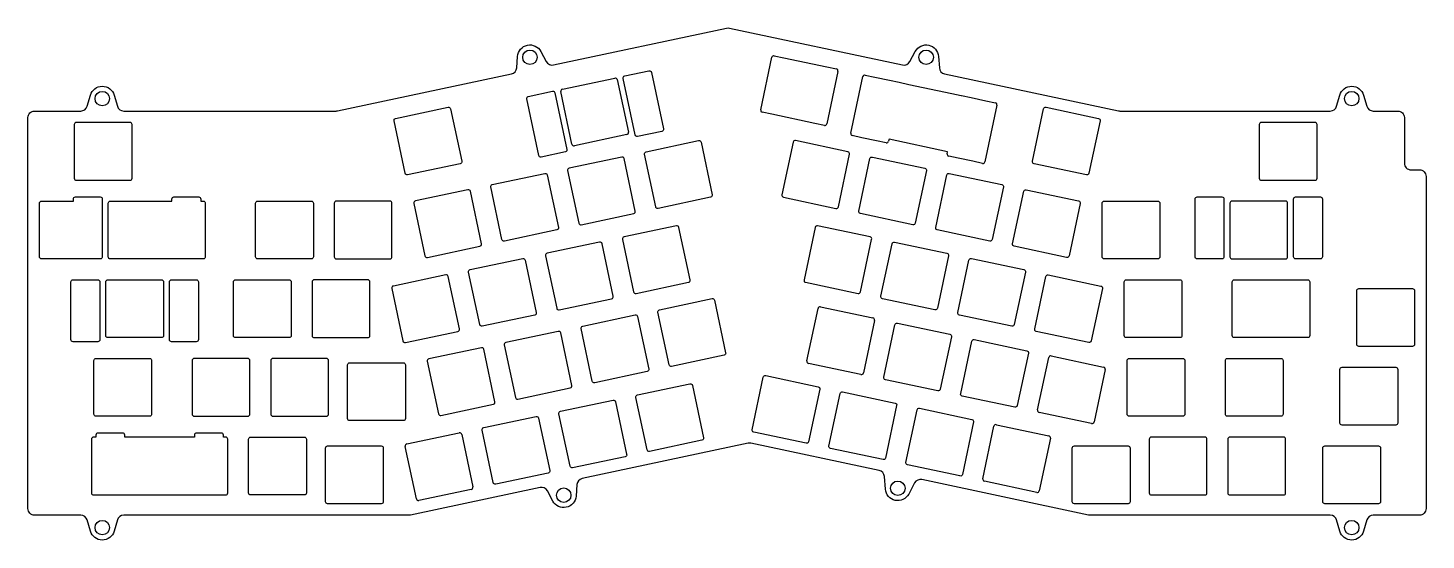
# Model space of a CAD drawing. Header units: millimetres. Extents: x -339 to 0, y -104 to 20.
import ezdxf

# ---------------------------------------------------------------- set-up
doc = ezdxf.new("R2010")
doc.units = ezdxf.units.MM
doc.layers.get('0').update_dxf_attribs({"linetype": 'CONTINUOUS'})

msp = doc.modelspace()

# ---------------------------------------------------------------- linework, layer by layer
for p, q in [((-161.23, 0.28), (-158.53, 13)), ((-157.93, 13.38), (-155.6, 12.89)), ((-155.6, 12.89), (-145.22, 10.68)), ((-145.22, 10.68), (-142.89, 10.19)), ((-209.29, 5.28), (-196.57, 7.98)), ((-195.98, 7.6), (-193.28, -5.12)), ((-142.5, 9.59), (-145.21, -3.12)), ((-139.41, -5.38), (-136.5, 8.32)), ((-135.91, 8.7), (-133.58, 8.21)), ((-133.58, 8.21), (-130.04, 7.46)), ((-130.04, 7.46), (-127.71, 6.96)), ((-127.65, 6.95), (-125.32, 6.45)), ((-206.97, -8.03), (-209.67, 4.69)), ((-125.32, 6.45), (-114.94, 4.25)), ((-114.94, 4.25), (-112.61, 3.75)), ((-112.55, 3.74), (-110.22, 3.24)), ((-110.22, 3.24), (-106.68, 2.49)), ((-103.97, 1.4), (-106.88, -12.29)), ((-106.68, 2.49), (-104.36, 2)), ((-158.52, -0.8), (-160.84, -0.31)), ((-148.13, -3.01), (-158.52, -0.8)), ((-145.8, -3.51), (-148.13, -3.01)), ((-193.66, -5.71), (-206.38, -8.41)), ((-136.7, -6.46), (-139.03, -5.97)), ((-133.16, -7.22), (-136.7, -6.46)), ((-130.83, -7.71), (-133.16, -7.22)), ((-130.13, -6.84), (-130.24, -7.33)), ((-128.24, -7.24), (-130.13, -6.84)), ((-117.85, -9.45), (-128.24, -7.24)), ((-115.95, -9.85), (-117.85, -9.45)), ((-116.06, -10.34), (-115.95, -9.85)), ((-113.34, -11.43), (-115.67, -10.93)), ((-109.8, -12.18), (-113.34, -11.43)), ((-107.47, -12.68), (-109.8, -12.18)), ((-146.74, -47.42), (-134.03, -50.12)), ((-150.04, -60.52), (-147.33, -47.81)), ((-133.64, -50.72), (-136.34, -63.43)), ((-94.14, -72.4), (-91.43, -59.69)), ((-90.84, -59.3), (-78.12, -62.01)), ((-136.94, -63.82), (-149.65, -61.12)), ((-77.74, -62.6), (-80.44, -75.31)), ((-81.03, -75.7), (-93.75, -73)), ((-107.41, -89.06), (-104.71, -76.34)), ((-104.12, -75.96), (-91.4, -78.66)), ((-244.67, -93.95), (-247.37, -81.23)), ((-246.99, -80.64), (-234.27, -77.94)), ((-233.68, -78.32), (-230.98, -91.04)), ((-91.02, -79.25), (-93.72, -91.97)), ((-94.31, -92.35), (-107.03, -89.65)), ((-231.36, -91.63), (-244.08, -94.33))]:
    msp.add_line(p, q)
for points in [[(-15.13, -101.74, -0.75), (-20.89, -101.74), (-21.67, -99.04, 0.333333), (-23.21, -97.89), (-81.44, -97.89, -0.052408), (-81.78, -97.86), (-122.18, -89.27, 0.333333), (-123.92, -90.08), (-125.37, -92.78, -0.75), (-131, -91.58), (-131.23, -88.52, 0.333333), (-132.5, -87.07), (-163.59, -80.46, 0.105104), (-164.26, -80.46), (-204.5, -89.02, 0.333333), (-205.76, -90.46), (-205.97, -93.26, -0.75), (-211.6, -94.46), (-212.93, -91.99, 0.333333), (-214.67, -91.18), (-246.08, -97.86, -0.052408), (-246.41, -97.89), (-315.58, -97.89, 0.333333), (-317.12, -99.04), (-317.9, -101.74, -0.75), (-323.66, -101.74), (-324.45, -99.04, 0.333333), (-325.99, -97.89), (-337.19, -97.89, -0.414214), (-338.79, -96.29), (-338.79, -1.6, -0.414214), (-337.19, 0), (-325.99, 0, 0.333333), (-324.45, 1.15), (-323.66, 3.84, -0.75), (-317.9, 3.84), (-317.12, 1.15, 0.333333), (-315.58, 0), (-264.07, 0, 0.052408), (-263.74, 0.03), (-221.61, 8.99, 0.333333), (-220.35, 10.44), (-220.14, 13.23, -0.75), (-214.51, 14.43), (-213.18, 11.96, 0.333333), (-211.44, 11.15), (-169.48, 20.07, -0.105104), (-168.81, 20.07), (-126.85, 11.15, 0.333333), (-125.11, 11.96), (-123.78, 14.43, -0.75), (-118.15, 13.23), (-117.94, 10.44, 0.333333), (-116.68, 8.99), (-74.55, 0.03, 0.052408), (-74.22, 0), (-23.21, 0, 0.333333), (-21.67, 1.15), (-20.89, 3.84, -0.75), (-15.13, 3.84), (-14.34, 1.15, 0.333333), (-12.8, 0), (-6.85, 0, -0.414214), (-5.25, -1.6), (-5.25, -12.64, 0.414214), (-3.65, -14.24), (-1.6, -14.24, -0.414214), (0, -15.84), (0, -96.29, -0.414214), (-1.6, -97.89), (-12.8, -97.89, 0.333333), (-14.34, -99.04)], [(-191.07, -6.18, -0.414213), (-191.66, -5.8), (-194.57, 7.9, -0.414213), (-194.19, 8.49), (-188.32, 9.74, -0.414214), (-187.73, 9.35), (-184.82, -4.34, -0.414213), (-185.2, -4.93)], [(-214.42, -11.15, -0.414214), (-215.02, -10.76), (-217.93, 2.93, -0.414214), (-217.54, 3.53), (-211.67, 4.77, -0.414213), (-211.08, 4.39), (-208.17, -9.31, -0.414213), (-208.55, -9.9)], [(-236.98, 0.92, -0.414214), (-236.39, 0.54), (-233.69, -12.18, -0.414214), (-234.07, -12.77), (-246.79, -15.47, -0.414213), (-247.38, -15.09), (-250.08, -2.37, -0.414214), (-249.7, -1.78)], [(-81.68, -15.09, -0.414213), (-82.27, -15.47), (-94.99, -12.77, -0.414214), (-95.37, -12.18), (-92.67, 0.54, -0.414214), (-92.08, 0.92), (-79.36, -1.78, -0.414213), (-78.98, -2.37)], [(-327.57, -3.28), (-327.57, -16.28, 0.414214), (-327.07, -16.78), (-314.07, -16.78, 0.414214), (-313.57, -16.28), (-313.57, -3.28, 0.414214), (-314.07, -2.78), (-327.07, -2.78, 0.414214)], [(-40.4, -3.28), (-40.4, -16.28, 0.414214), (-39.9, -16.78), (-26.9, -16.78, 0.414214), (-26.4, -16.28), (-26.4, -3.28, 0.414214), (-26.9, -2.78), (-39.9, -2.78, 0.414214)], [(-186.08, -23.58, -0.414214), (-186.68, -23.19), (-189.38, -10.48, -0.414214), (-188.99, -9.89), (-176.28, -7.18, -0.414214), (-175.69, -7.57), (-172.98, -20.28, -0.414214), (-173.37, -20.88)], [(-142.4, -23.19), (-139.69, -10.48, 0.414214), (-140.08, -9.89), (-152.79, -7.18, 0.414214), (-153.39, -7.57), (-156.09, -20.28, 0.414214), (-155.71, -20.88), (-142.99, -23.58, 0.414214)], [(-191.62, -24.24), (-194.32, -11.53, 0.414214), (-194.91, -11.14), (-207.63, -13.85, 0.414214), (-208.01, -14.44), (-205.31, -27.16, 0.414214), (-204.72, -27.54), (-192, -24.84, 0.414214)], [(-123.76, -27.16, -0.414214), (-124.36, -27.54), (-137.07, -24.84, -0.414214), (-137.46, -24.24), (-134.75, -11.53, -0.414214), (-134.16, -11.14), (-121.45, -13.85, -0.414214), (-121.06, -14.44)], [(-213.55, -15.1, -0.414214), (-212.95, -15.49), (-210.25, -28.21, -0.414214), (-210.63, -28.8), (-223.35, -31.5, -0.414214), (-223.94, -31.12), (-226.65, -18.4, -0.414214), (-226.26, -17.81)], [(-102.81, -17.81, -0.414214), (-102.43, -18.4), (-105.13, -31.12, -0.414214), (-105.72, -31.5), (-118.44, -28.8, -0.414214), (-118.82, -28.21), (-116.12, -15.49, -0.414214), (-115.53, -15.1)], [(-241.98, -35.46), (-229.27, -32.76, 0.414214), (-228.88, -32.17), (-231.59, -19.45, 0.414214), (-232.18, -19.06), (-244.9, -21.77, 0.414214), (-245.28, -22.36), (-242.58, -35.08, 0.414214)], [(-99.8, -32.76, -0.414214), (-100.19, -32.17), (-97.49, -19.45, -0.414214), (-96.89, -19.07), (-84.18, -21.77, -0.414214), (-83.79, -22.36), (-86.5, -35.08, -0.414214), (-87.09, -35.46)], [(-327.78, -21.32, -0.414214), (-327.28, -20.82), (-321.28, -20.82, -0.414214), (-320.78, -21.32), (-320.78, -35.32, -0.414214), (-321.28, -35.83), (-335.51, -35.83, -0.414214), (-336.01, -35.32), (-336.01, -22.32, -0.414214), (-335.51, -21.82), (-327.78, -21.82)], [(-297.41, -20.82, -0.414214), (-296.91, -21.32), (-296.91, -21.82), (-296.32, -21.82, -0.414214), (-295.82, -22.32), (-295.82, -35.32, -0.414214), (-296.32, -35.83), (-318.84, -35.83, -0.414214), (-319.35, -35.32), (-319.35, -22.32, -0.414214), (-318.84, -21.82), (-303.91, -21.82), (-303.91, -21.32, -0.414214), (-303.41, -20.82)], [(-270.13, -21.82, -0.414214), (-269.63, -22.32), (-269.63, -35.32, -0.414214), (-270.13, -35.83), (-283.13, -35.83, -0.414214), (-283.63, -35.32), (-283.63, -22.32, -0.414214), (-283.13, -21.82)], [(-264.58, -22.32), (-264.58, -35.32, 0.414214), (-264.08, -35.83), (-251.08, -35.83, 0.414214), (-250.58, -35.32), (-250.58, -22.32, 0.414214), (-251.08, -21.82), (-264.08, -21.82, 0.414214)], [(-64.49, -35.32, -0.414214), (-64.99, -35.83), (-77.99, -35.83, -0.414214), (-78.49, -35.32), (-78.49, -22.32, -0.414214), (-77.99, -21.82), (-64.99, -21.82, -0.414214), (-64.49, -22.32)], [(-48.97, -35.32, -0.414214), (-49.47, -35.83), (-55.47, -35.83, -0.414214), (-55.97, -35.32), (-55.97, -21.32, -0.414214), (-55.47, -20.82), (-49.47, -20.82, -0.414214), (-48.97, -21.32)], [(-33.54, -35.32), (-33.54, -22.32, 0.414214), (-34.04, -21.82), (-47.04, -21.82, 0.414214), (-47.54, -22.32), (-47.54, -35.32, 0.414214), (-47.04, -35.83), (-34.04, -35.83, 0.414214)], [(-25.6, -20.82, -0.414214), (-25.1, -21.32), (-25.1, -35.32, -0.414214), (-25.6, -35.83), (-31.6, -35.83, -0.414214), (-32.1, -35.32), (-32.1, -21.32, -0.414214), (-31.6, -20.82)], [(-194.74, -31.09), (-192.03, -43.81, 0.414214), (-191.44, -44.19), (-178.72, -41.49, 0.414214), (-178.34, -40.9), (-181.04, -28.18, 0.414214), (-181.63, -27.8), (-194.35, -30.5, 0.414214)], [(-134.72, -30.5), (-147.44, -27.8, 0.414214), (-148.03, -28.18), (-150.73, -40.9, 0.414214), (-150.35, -41.49), (-137.63, -44.19, 0.414214), (-137.04, -43.81), (-134.34, -31.09, 0.414214)], [(-196.97, -44.86), (-199.67, -32.14, 0.414214), (-200.27, -31.76), (-212.98, -34.46, 0.414214), (-213.37, -35.05), (-210.67, -47.77, 0.414214), (-210.07, -48.15), (-197.36, -45.45, 0.414214)], [(-118.41, -47.77, -0.414214), (-119, -48.15), (-131.72, -45.45, -0.414214), (-132.1, -44.86), (-129.4, -32.14, -0.414214), (-128.81, -31.76), (-116.09, -34.46, -0.414214), (-115.7, -35.05)], [(-215.61, -48.82, -0.414214), (-215.99, -49.41), (-228.71, -52.12, -0.414214), (-229.3, -51.73), (-232, -39.01, -0.414214), (-231.62, -38.42), (-218.9, -35.72, -0.414214), (-218.31, -36.1)], [(-97.46, -38.42, -0.414214), (-97.07, -39.01), (-99.77, -51.73, -0.414214), (-100.37, -52.12), (-113.08, -49.41, -0.414214), (-113.47, -48.82), (-110.76, -36.1, -0.414214), (-110.17, -35.72)], [(-234.24, -52.78), (-236.94, -40.06, 0.414214), (-237.54, -39.68), (-250.25, -42.38, 0.414214), (-250.64, -42.97), (-247.93, -55.69, 0.414214), (-247.34, -56.08), (-234.62, -53.37, 0.414214)], [(-81.14, -55.69, -0.414214), (-81.73, -56.08), (-94.45, -53.37, -0.414214), (-94.83, -52.78), (-92.13, -40.06, -0.414214), (-91.54, -39.68), (-78.82, -42.38, -0.414214), (-78.44, -42.98)], [(-328.37, -41.37, -0.414214), (-327.87, -40.87), (-321.87, -40.87, -0.414214), (-321.37, -41.37), (-321.37, -55.37, -0.414214), (-321.87, -55.88), (-327.87, -55.88, -0.414214), (-328.37, -55.37)], [(-319.44, -54.88, -0.414214), (-319.94, -54.38), (-319.94, -41.37, -0.414214), (-319.44, -40.87), (-306.44, -40.87, -0.414214), (-305.94, -41.37), (-305.94, -54.38, -0.414214), (-306.44, -54.88)], [(-304, -55.88, -0.414214), (-304.5, -55.37), (-304.5, -41.37, -0.414214), (-304, -40.87), (-298, -40.87, -0.414214), (-297.5, -41.37), (-297.5, -55.37, -0.414214), (-298, -55.88)], [(-275.49, -40.87, -0.414214), (-274.99, -41.37), (-274.99, -54.38, -0.414214), (-275.49, -54.88), (-288.49, -54.88, -0.414214), (-288.99, -54.38), (-288.99, -41.37, -0.414214), (-288.49, -40.87)], [(-255.94, -54.38), (-255.94, -41.37, 0.414214), (-256.44, -40.87), (-269.44, -40.87, 0.414214), (-269.94, -41.37), (-269.94, -54.38, 0.414214), (-269.44, -54.88), (-256.44, -54.88, 0.414214)], [(-72.64, -54.88, -0.414214), (-73.14, -54.38), (-73.14, -41.37, -0.414214), (-72.64, -40.87), (-59.64, -40.87, -0.414214), (-59.14, -41.37), (-59.14, -54.38, -0.414214), (-59.64, -54.88)], [(-28.18, -54.38, -0.414214), (-28.68, -54.88), (-46.44, -54.88, -0.414214), (-46.94, -54.38), (-46.94, -41.37, -0.414214), (-46.44, -40.87), (-28.68, -40.87, -0.414214), (-28.18, -41.37)], [(-16.78, -43.52, -0.414214), (-16.28, -43.02), (-3.28, -43.02, -0.414214), (-2.78, -43.52), (-2.78, -56.52, -0.414214), (-3.28, -57.02), (-16.28, -57.02, -0.414214), (-16.78, -56.52)], [(-186.12, -48.74, -0.414214), (-185.73, -48.14), (-173.02, -45.44, -0.414214), (-172.42, -45.83), (-169.72, -58.54, -0.414214), (-170.1, -59.13), (-182.82, -61.84, -0.414214), (-183.41, -61.45)], [(-188.35, -62.5, -0.414214), (-188.74, -63.1), (-201.45, -65.8, -0.414214), (-202.05, -65.41), (-204.75, -52.7, -0.414214), (-204.36, -52.1), (-191.65, -49.4, -0.414214), (-191.06, -49.79)], [(-220.09, -69.76), (-207.37, -67.06, 0.414214), (-206.99, -66.46), (-209.69, -53.75, 0.414214), (-210.28, -53.36), (-223, -56.06, 0.414214), (-223.38, -56.66), (-220.68, -69.37, 0.414214)], [(-115.39, -54.08, -0.414213), (-115.01, -54.68), (-117.71, -67.39, -0.414214), (-118.3, -67.78), (-131.02, -65.08, -0.414213), (-131.4, -64.48), (-128.7, -51.77, -0.414214), (-128.11, -51.38)], [(-228.92, -57.32), (-241.63, -60.03, 0.414214), (-242.02, -60.62), (-239.31, -73.33, 0.414214), (-238.72, -73.72), (-226.01, -71.02, 0.414214), (-225.62, -70.42), (-228.32, -57.71, 0.414214)], [(-96.76, -58.05, -0.414214), (-96.37, -58.64), (-99.08, -71.35, -0.414214), (-99.67, -71.74), (-112.38, -69.04, -0.414214), (-112.77, -68.44), (-110.07, -55.73, -0.414213), (-109.47, -55.34)], [(-309.31, -59.93, -0.414214), (-308.82, -60.43), (-308.82, -73.42, -0.414214), (-309.31, -73.92), (-322.32, -73.92, -0.414214), (-322.82, -73.42), (-322.82, -60.43, -0.414214), (-322.32, -59.93)], [(-285.5, -59.93), (-298.5, -59.93, 0.414214), (-299, -60.43), (-299, -73.42, 0.414214), (-298.5, -73.92), (-285.5, -73.92, 0.414214), (-285, -73.42), (-285, -60.43, 0.414214)], [(-265.95, -73.42), (-265.95, -60.43, 0.414214), (-266.45, -59.93), (-279.45, -59.93, 0.414214), (-279.95, -60.43), (-279.95, -73.42, 0.414214), (-279.45, -73.92), (-266.45, -73.92, 0.414214)], [(-71.94, -73.92, -0.414214), (-72.44, -73.42), (-72.44, -60.43, -0.414214), (-71.94, -59.93), (-58.94, -59.93, -0.414214), (-58.44, -60.43), (-58.44, -73.42, -0.414214), (-58.94, -73.92)], [(-34.63, -73.42, -0.414214), (-35.13, -73.92), (-48.13, -73.92, -0.414214), (-48.63, -73.42), (-48.63, -60.43, -0.414214), (-48.13, -59.93), (-35.13, -59.93, -0.414214), (-34.63, -60.43)], [(-247.82, -60.99, -0.414214), (-247.32, -61.48), (-247.32, -74.48, -0.414214), (-247.82, -74.98), (-260.82, -74.98, -0.414214), (-261.32, -74.48), (-261.32, -61.48, -0.414214), (-260.82, -60.99)], [(-160.61, -64.46, -0.414213), (-160.02, -64.07), (-147.3, -66.78, -0.414214), (-146.92, -67.37), (-149.62, -80.09, -0.414214), (-150.21, -80.47), (-162.93, -77.77, -0.414213), (-163.31, -77.18)], [(-20.35, -76.06, -0.414214), (-20.85, -75.56), (-20.85, -62.56, -0.414214), (-20.35, -62.06), (-7.35, -62.06, -0.414214), (-6.85, -62.56), (-6.85, -75.56, -0.414214), (-7.35, -76.06)], [(-175.08, -79.16, -0.414214), (-175.46, -79.75), (-188.18, -82.45, -0.414214), (-188.77, -82.07), (-191.47, -69.35, -0.414214), (-191.09, -68.76), (-178.37, -66.05, -0.414214), (-177.78, -66.44)], [(-210.11, -73.31, -0.414214), (-209.72, -72.72), (-197, -70.02, -0.414214), (-196.41, -70.4), (-193.71, -83.12, -0.414214), (-194.09, -83.71), (-206.81, -86.41, -0.414214), (-207.4, -86.03)], [(-130.99, -84.05, -0.414213), (-131.58, -84.43), (-144.3, -81.73, -0.414213), (-144.68, -81.14), (-141.98, -68.42, -0.414213), (-141.39, -68.04), (-128.67, -70.74, -0.414214), (-128.28, -71.33)], [(-212.34, -87.08, -0.414214), (-212.73, -87.67), (-225.44, -90.37, -0.414214), (-226.04, -89.99), (-228.74, -77.27, -0.414214), (-228.35, -76.68), (-215.64, -73.98, -0.414214), (-215.05, -74.36)], [(-123.34, -72.38, -0.414214), (-122.75, -72), (-110.04, -74.7, -0.414214), (-109.65, -75.29), (-112.35, -88.01, -0.414213), (-112.95, -88.39), (-125.66, -85.69, -0.414214), (-126.05, -85.1)], [(-315.32, -78.98), (-315.32, -78.47, 0.414214), (-315.82, -77.98), (-321.82, -77.98, 0.414214), (-322.32, -78.47), (-322.32, -78.98), (-322.91, -78.98, 0.414214), (-323.4, -79.48), (-323.4, -92.48, 0.414214), (-322.91, -92.98), (-290.86, -92.98, 0.414214), (-290.36, -92.48), (-290.36, -79.48, 0.414214), (-290.86, -78.98), (-291.44, -78.98), (-291.44, -78.47, 0.414214), (-291.94, -77.98), (-297.94, -77.98, 0.414214), (-298.44, -78.47), (-298.44, -78.98)], [(-271.31, -92.48, -0.414214), (-271.81, -92.98), (-284.81, -92.98, -0.414214), (-285.31, -92.48), (-285.31, -79.48, -0.414214), (-284.81, -78.98), (-271.81, -78.98, -0.414214), (-271.31, -79.48)], [(-266.68, -81.62, -0.414214), (-266.18, -81.12), (-253.18, -81.12, -0.414214), (-252.68, -81.62), (-252.68, -94.62, -0.414214), (-253.18, -95.12), (-266.18, -95.12, -0.414214), (-266.68, -94.62)], [(-72.22, -81.12, -0.414214), (-71.72, -81.62), (-71.72, -94.62, -0.414214), (-72.22, -95.12), (-85.22, -95.12, -0.414214), (-85.72, -94.62), (-85.72, -81.62, -0.414214), (-85.22, -81.12)], [(-67.08, -79.48), (-67.08, -92.48, 0.414214), (-66.58, -92.98), (-53.58, -92.98, 0.414214), (-53.08, -92.48), (-53.08, -79.48, 0.414214), (-53.58, -78.98), (-66.58, -78.98, 0.414214)], [(-47.53, -92.98), (-34.53, -92.98, 0.414214), (-34.03, -92.48), (-34.03, -79.48, 0.414214), (-34.53, -78.98), (-47.53, -78.98, 0.414214), (-48.03, -79.48), (-48.03, -92.48, 0.414214)], [(-11.01, -94.62, -0.414214), (-11.51, -95.12), (-24.51, -95.12, -0.414214), (-25.01, -94.62), (-25.01, -81.62, -0.414214), (-24.51, -81.12), (-11.51, -81.12, -0.414214), (-11.01, -81.62)]]:
    msp.add_lwpolyline(points, format="xyb", close=True)
for centre in [(-217.15, 13.01), (-121.14, 13.01), (-320.78, 3), (-18.01, 3), (-208.96, -93.04), (-128.01, -91.36), (-320.78, -100.89), (-18.01, -100.89)]:
    msp.add_circle(centre, 1.75)
for centre, start, end in [((-158.04, 12.9), 78, 168), ((-145.32, 10.19), 77.919, 78), ((-142.99, 9.7), -12, 78), ((-196.47, 7.49), 12, 102), ((-136.01, 8.21), 78, 168), ((-130.14, 6.97), 77.8914, 78), ((-127.81, 6.47), 74.7476, 78), ((-127.76, 6.46), 78, 81.2543), ((-209.18, 4.79), 102, 192), ((-115.04, 3.76), 77.8913, 78), ((-112.71, 3.26), 74.7476, 78.0001), ((-112.66, 3.25), 78, 81.2541), ((-160.74, 0.18), 168, 258), ((-106.79, 2), 77.8913, 78), ((-104.46, 1.51), -12, 78), ((-158.41, -0.32), 257.919, 258), ((-145.7, -3.02), 258, 348), ((-193.77, -5.22), -78, 12), ((-138.92, -5.48), 168, 258), ((-136.59, -5.98), 257.8913, 258), ((-206.48, -7.92), 192, 282), ((-130.72, -7.22), 258, 348.0001), ((-128.13, -6.75), 257.8913, 258), ((-115.57, -10.44), 168, 258), ((-113.24, -10.94), 257.8913, 258), ((-107.37, -12.19), 258.0001, 348), ((-146.85, -47.91), 78, 168), ((-134.13, -50.61), -12, 78), ((-149.55, -60.63), 168, 258), ((-90.94, -59.79), 78, 168), ((-136.83, -63.33), 258, 348), ((-78.23, -62.5), -12, 78), ((-93.65, -72.51), 168, 258), ((-104.22, -76.45), 78, 168), ((-80.93, -75.21), 258, 348), ((-246.88, -81.13), 102, 192), ((-234.17, -78.43), 12, 102), ((-91.51, -79.15), -12, 78), ((-231.47, -91.14), -78, 12), ((-106.92, -89.16), 168, 258), ((-244.18, -93.84), 192, 282), ((-94.21, -91.86), 258, 348)]:
    msp.add_arc(centre, 0.5, start, end)

doc.saveas('drawing.dxf')
